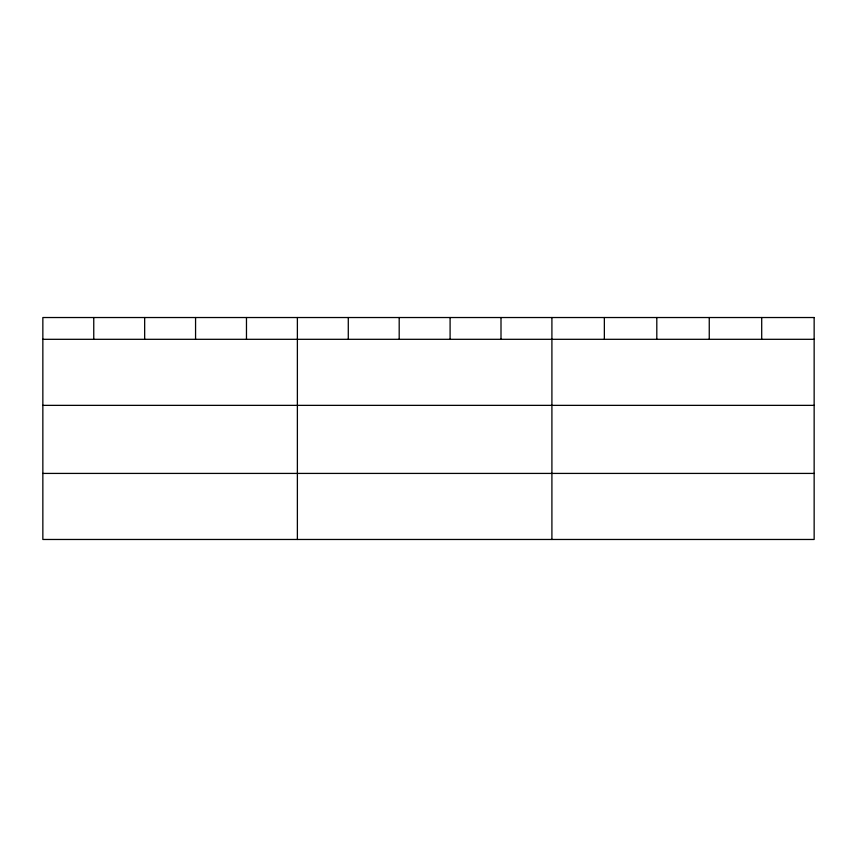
<?xml version="1.0" encoding="UTF-8"?>
<svg xmlns="http://www.w3.org/2000/svg" width="857" height="857" viewBox="0 0 857 857"><rect width="100%" height="100%" fill="white"/><g stroke="black" fill="none" stroke-linecap="round" stroke-linejoin="round"><path stroke-width="1.29" d="M42.85 339.308L814.15 339.308M42.85 405.361L814.15 405.361M42.85 473.418L814.15 473.418M761.702 317.529L761.702 339.308M709.253 317.529L709.253 339.308M656.805 317.529L656.805 339.308M604.356 317.529L604.356 339.308M551.908 317.529L551.908 539.471M501.002 317.529L501.002 339.308M450.096 317.529L450.096 339.308M399.191 317.529L399.191 339.308M348.285 317.529L348.285 339.308M297.379 317.529L297.379 539.471M246.473 317.529L246.473 339.308M195.567 317.529L195.567 339.308M144.662 317.529L144.662 339.308M93.756 317.529L93.756 339.308M814.15 317.529L42.85 317.529L42.85 539.471L814.15 539.471L814.15 317.529"/></g></svg>
